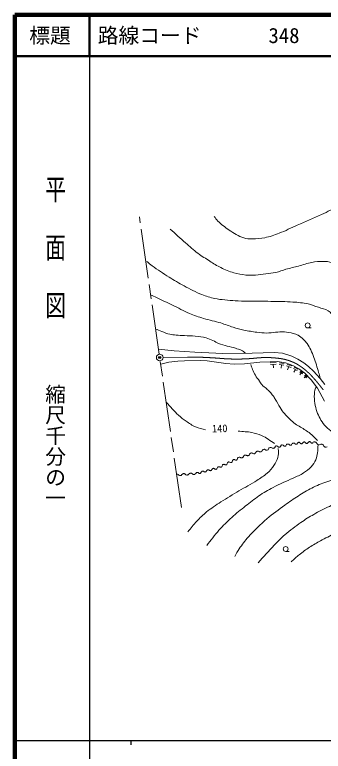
# Model space of a CAD drawing. Units: millimetres, scale not verified. Extents: x 40000 to 680000, y 20000 to 380000.
# Drawn here: x 40000 to 114341, y 202409 to 380000 of the extents above; entities that cross this region are included whole.
import ezdxf
from ezdxf.enums import TextEntityAlignment as Align

# ---------------------------------------------------------------- set-up
doc = ezdxf.new("R2010")
doc.units = ezdxf.units.MM
doc.header["$LTSCALE"] = 1000
doc.header["$PDMODE"] = 32
doc.header["$PDSIZE"] = 500
doc.linetypes.add('CHAIN', pattern=[18.5, 12, -1.5, 3.5, -1.5])
for name, color, linetype, lineweight in [('M-BGD', 7, 'Continuous', 13), ('M-BMK', 2, 'CHAIN', 13), ('M-BMK-SRVR', 3, 'Continuous', 13), ('M-TTL', 2, 'Continuous', 140), ('M-TTL-BAND', 7, 'Continuous', 25), ('M-TTL-LINE', 7, 'Continuous', 50)]:
    doc.layers.add(name, color=color, linetype=linetype, lineweight=lineweight)
doc.layers.add('M-OTRS', color=6, linetype='Continuous')
doc.layers.add('M-TTL-TXT', color=7, linetype='Continuous')
doc.styles.add('@ＭＳ ゴシック', font='')
doc.styles.add('ＭＳ ゴシック', font='')
doc.styles.get('@ＭＳ ゴシック').set_extended_font_data('@MS Gothic')
doc.styles.get('ＭＳ ゴシック').set_extended_font_data('MS Gothic')

# ---------------------------------------------------------------- blocks, each defined once
blk = doc.blocks.new('広葉樹林')
at = {"color": 7, "linetype": 'Continuous', "lineweight": 13}
blk.add_line((0, 0), (1, 0), dxfattribs=at)
blk.add_circle((0, 0.75), 0.75, dxfattribs=at)

msp = doc.modelspace()

# ---------------------------------------------------------------- linework, layer by layer
at = {"layer": 'M-BGD'}
for p, q in [((74641, 299355), (78406, 298935)), ((78406, 298935), (83402, 298616)), ((83402, 298616), (90171, 298340)), ((90171, 298340), (97201, 298423)), ((97201, 298423), (102499, 298547)), ((102499, 298547), (104519, 298370)), ((104519, 298370), (106769, 297661)), ((79295, 296485), (80885, 296586)), ((80885, 296586), (84712, 296626)), ((84712, 296626), (86373, 296535)), ((106769, 297661), (108222, 296988)), ((108222, 296988), (109657, 296084)), ((75167, 295723), (77169, 296232)), ((77169, 296232), (79295, 296485)), ((86373, 296535), (90893, 295941)), ((90893, 295941), (92888, 295759)), ((92888, 295759), (95389, 295840)), ((95389, 295840), (99044, 296225)), ((99044, 296225), (101565, 296306)), ((101565, 296306), (103296, 296397)), ((101580, 296083), (103003, 296165)), ((101597, 295696), (103021, 295779)), ((102309, 295738), (102350, 294836)), ((103296, 296397), (105260, 296042)), ((103754, 295700), (104870, 295512)), ((103817, 296066), (104933, 295878)), ((104312, 295606), (104166, 294754)), ((105260, 296042), (107042, 295415)), ((105501, 295342), (106607, 294977)), ((105635, 295673), (106741, 295308)), ((106054, 295159), (105743, 294386)), ((107042, 295415), (108429, 294615)), ((107349, 295023), (108231, 294517)), ((109657, 296084), (110756, 295199)), ((110756, 295199), (112014, 294029)), ((107198, 294735), (108080, 294229)), ((107639, 294482), (107287, 293809)), ((108429, 294615), (109867, 293552)), ((109001, 293669), (108665, 293140)), ((108678, 293905), (109324, 293434)), ((108821, 294129), (109466, 293659)), ((109867, 293552), (111406, 291932)), ((109983, 293140), (110480, 292615)), ((112014, 294029), (113608, 292328)), ((110081, 292750), (109731, 292452)), ((109832, 293012), (110330, 292488)), ((111406, 291932), (112985, 289937)), ((113608, 292328), (114742, 290875)), ((112985, 289937), (114666, 286849))]:
    msp.add_line(p, q, dxfattribs=at)
for points in [[(110687, 276846), (110759, 276952), (110834, 277015), (110911, 277050), (110989, 277065), (111068, 277060), (111149, 277034), (111231, 276981), (111316, 276884), (111401, 276788), (111483, 276735), (111563, 276709), (111643, 276704), (111721, 276719), (111797, 276754), (111945, 276923)], [(99648, 274894), (99716, 275019), (99796, 275102), (99883, 275159), (99977, 275196), (100075, 275214), (100179, 275212), (100291, 275184), (100415, 275113), (100539, 275043), (100650, 275015), (100754, 275013), (100853, 275031), (100946, 275068), (101033, 275125), (101181, 275333)], [(101181, 275333), (101249, 275458), (101329, 275540), (101416, 275598), (101509, 275634), (101608, 275652), (101712, 275650), (101824, 275622), (101947, 275552), (102071, 275481), (102183, 275454), (102287, 275451), (102386, 275469), (102479, 275506), (102566, 275563), (102714, 275771)], [(102714, 275771), (102782, 275886), (102858, 275957), (102938, 276002), (103021, 276026), (103108, 276031), (103199, 276014), (103294, 275972), (103396, 275886), (103498, 275800), (103593, 275758), (103683, 275742), (103770, 275747), (103854, 275771), (103934, 275816), (104078, 276001)], [(104078, 276001), (104146, 276116), (104222, 276187), (104302, 276232), (104386, 276256), (104473, 276261), (104563, 276245), (104658, 276203), (104760, 276117), (104862, 276031), (104957, 275988), (105048, 275972), (105134, 275977), (105218, 276001), (105298, 276046), (105442, 276232)], [(105442, 276232), (105511, 276346), (105586, 276418), (105666, 276462), (105750, 276487), (105837, 276491), (105927, 276475), (106022, 276433), (106124, 276347), (106227, 276261), (106321, 276219), (106412, 276203), (106499, 276207), (106582, 276231), (106663, 276276), (106807, 276462)], [(106807, 276462), (106875, 276577), (106951, 276648), (107031, 276693), (107114, 276717), (107201, 276722), (107292, 276706), (107387, 276663), (107489, 276577), (107591, 276491), (107686, 276449), (107776, 276433), (107863, 276438), (107947, 276462), (108027, 276507), (108171, 276692)], [(108171, 276692), (108243, 276799), (108318, 276861), (108395, 276897), (108473, 276911), (108552, 276906), (108633, 276880), (108715, 276828), (108800, 276731), (108885, 276634), (108967, 276582), (109047, 276555), (109127, 276550), (109205, 276565), (109281, 276601), (109429, 276769)], [(109429, 276769), (109501, 276876), (109576, 276938), (109653, 276973), (109731, 276988), (109810, 276983), (109891, 276957), (109973, 276904), (110058, 276808), (110143, 276711), (110225, 276658), (110305, 276632), (110385, 276627), (110463, 276642), (110539, 276677), (110687, 276846)], [(111945, 276923), (112082, 276984), (112204, 277003), (112318, 276996), (112426, 276970), (112527, 276926), (112621, 276861), (112706, 276771), (112778, 276639), (112849, 276508), (112934, 276418), (113029, 276353), (113130, 276308), (113237, 276282), (113351, 276276), (113610, 276356)], [(113610, 276356), (113747, 276417), (113870, 276436), (113984, 276430), (114091, 276403), (114192, 276359), (114286, 276294), (114372, 276204), (114443, 276072), (114514, 275941), (114600, 275851), (114694, 275786), (114795, 275741), (114902, 275715), (115016, 275709), (115276, 275789)], [(95121, 273485), (95178, 273614), (95250, 273702), (95331, 273764), (95419, 273806), (95513, 273830), (95615, 273834), (95726, 273814), (95852, 273751), (95978, 273689), (96089, 273668), (96191, 273672), (96286, 273696), (96374, 273739), (96455, 273801), (96583, 274017)], [(96583, 274017), (96651, 274142), (96731, 274225), (96818, 274282), (96911, 274319), (97010, 274337), (97114, 274335), (97226, 274307), (97349, 274236), (97473, 274166), (97585, 274138), (97689, 274136), (97788, 274154), (97881, 274190), (97968, 274248), (98116, 274456)], [(98116, 274456), (98184, 274581), (98264, 274663), (98351, 274721), (98444, 274757), (98542, 274775), (98647, 274773), (98758, 274745), (98882, 274675), (99006, 274604), (99117, 274577), (99222, 274574), (99320, 274592), (99413, 274629), (99501, 274686), (99648, 274894)], [(90005, 271240), (90038, 271367), (90090, 271455), (90153, 271519), (90225, 271564), (90305, 271590), (90394, 271598), (90495, 271582), (90614, 271525), (90734, 271469), (90834, 271453), (90924, 271460), (91004, 271487), (91076, 271532), (91139, 271596), (91223, 271811)], [(91223, 271811), (91256, 271939), (91308, 272027), (91371, 272090), (91443, 272135), (91523, 272162), (91613, 272170), (91713, 272153), (91832, 272097), (91952, 272040), (92052, 272024), (92142, 272032), (92222, 272059), (92294, 272103), (92357, 272167), (92442, 272383)], [(92442, 272383), (92474, 272510), (92526, 272598), (92589, 272662), (92661, 272706), (92741, 272733), (92831, 272741), (92931, 272725), (93051, 272668), (93170, 272612), (93271, 272595), (93360, 272603), (93440, 272630), (93512, 272675), (93575, 272738), (93660, 272954)], [(93660, 272954), (93716, 273083), (93788, 273170), (93869, 273232), (93957, 273275), (94051, 273299), (94153, 273303), (94264, 273282), (94391, 273220), (94517, 273157), (94628, 273136), (94730, 273141), (94824, 273165), (94912, 273207), (94993, 273269), (95121, 273485)], [(84920, 269698), (84976, 269817), (85043, 269893), (85116, 269943), (85194, 269973), (85277, 269984), (85365, 269974), (85459, 269938), (85565, 269860), (85670, 269781), (85765, 269746), (85853, 269736), (85936, 269747), (86014, 269776), (86087, 269827), (86209, 270022)], [(86209, 270022), (86265, 270140), (86332, 270216), (86405, 270267), (86483, 270296), (86566, 270307), (86654, 270297), (86748, 270262), (86854, 270183), (86959, 270105), (87054, 270069), (87142, 270059), (87225, 270070), (87303, 270100), (87376, 270150), (87498, 270345)], [(87498, 270345), (87554, 270464), (87621, 270540), (87694, 270590), (87772, 270620), (87855, 270630), (87943, 270621), (88037, 270585), (88143, 270507), (88248, 270428), (88343, 270393), (88431, 270383), (88514, 270393), (88592, 270423), (88665, 270473), (88787, 270668)], [(88787, 270668), (88820, 270796), (88872, 270884), (88935, 270948), (89007, 270992), (89087, 271019), (89176, 271027), (89277, 271010), (89396, 270954), (89516, 270898), (89616, 270881), (89705, 270889), (89786, 270916), (89858, 270960), (89921, 271024), (90005, 271240)], [(79006, 269215), (79019, 269217), (79125, 269215), (79231, 269193), (79340, 269143), (79453, 269050), (79565, 268957), (79674, 268907), (79781, 268885), (79886, 268883), (79990, 268901), (80092, 268940), (80288, 269115)], [(80288, 269115), (80385, 269225), (80485, 269290), (80587, 269329), (80691, 269347), (80796, 269345), (80903, 269322), (81012, 269273), (81124, 269180), (81236, 269087), (81345, 269037), (81452, 269015), (81557, 269013), (81661, 269031), (81763, 269070), (81960, 269245)], [(81960, 269245), (82056, 269354), (82156, 269420), (82258, 269459), (82362, 269477), (82467, 269475), (82574, 269452), (82683, 269403), (82795, 269310), (82908, 269217), (83017, 269167), (83124, 269145), (83229, 269143), (83333, 269161), (83435, 269200), (83631, 269375)], [(83631, 269375), (83687, 269494), (83754, 269570), (83827, 269620), (83905, 269650), (83988, 269660), (84076, 269651), (84170, 269615), (84276, 269537), (84381, 269458), (84476, 269422), (84564, 269413), (84647, 269423), (84725, 269453), (84798, 269503), (84920, 269698)]]:
    msp.add_lwpolyline(points, dxfattribs=at)
for points, knots in [([(152182, 280588), (150569, 281983), (148952, 283372), (147345, 284774), (145468, 286410), (143507, 287958), (141732, 289704), (140866, 290556), (140049, 291459), (139283, 292401), (138550, 293303), (137896, 294267), (137236, 295223), (136541, 296230), (135844, 297239), (135221, 298293), (134524, 299471), (133841, 300664), (133298, 301921), (132675, 303364), (132278, 304895), (131779, 306386), (131317, 307768), (130802, 309135), (130415, 310540), (130201, 311316), (129973, 312097), (129888, 312897), (129745, 314233), (129860, 315585), (129919, 316928), (129987, 318482), (130146, 320030), (130291, 321579), (130390, 322645), (130570, 323704), (130632, 324773), (130692, 325804), (130763, 326845), (130663, 327873), (130604, 328483), (130520, 329104), (130291, 329672), (129921, 330589), (129398, 331472), (128709, 332183), (128093, 332820), (127322, 333321), (126508, 333672), (125720, 334011), (124849, 334136), (123996, 334230), (123246, 334312), (122486, 334283), (121733, 334230), (120556, 334147), (119363, 334058), (118229, 333734), (116730, 333305), (115377, 332471), (113950, 331842), (111998, 330982), (110041, 330133), (108090, 329269), (106630, 328622), (105211, 327880), (103718, 327315), (102584, 326886), (101434, 326468), (100245, 326230), (99258, 326032), (98244, 325937), (97237, 325951), (96550, 325961), (95847, 325993), (95191, 326199), (93929, 326595), (92791, 327331), (91687, 328059), (90712, 328703), (89797, 329447), (88959, 330261), (88617, 330593), (88339, 330984), (88028, 331346)], [0, 0, 0, 0, 1, 1, 1, 2, 2, 2, 3, 3, 3, 4, 4, 4, 5, 5, 5, 6, 6, 6, 7, 7, 7, 8, 8, 8, 9, 9, 9, 10, 10, 10, 11, 11, 11, 12, 12, 12, 13, 13, 13, 14, 14, 14, 15, 15, 15, 16, 16, 16, 17, 17, 17, 18, 18, 18, 19, 19, 19, 20, 20, 20, 21, 21, 21, 22, 22, 22, 23, 23, 23, 24, 24, 24, 25, 25, 25, 26, 26, 26, 27, 27, 27, 28, 28, 28, 28]), ([(149598, 273266), (149226, 273822), (148865, 274383), (148484, 274932), (148161, 275399), (147839, 275866), (147491, 276315), (147281, 276584), (147074, 276857), (146833, 277099), (146310, 277626), (145707, 278065), (145137, 278541), (144611, 278981), (144090, 279430), (143546, 279848), (142856, 280379), (142131, 280864), (141424, 281372), (140692, 281900), (139928, 282387), (139228, 282956), (138622, 283449), (138053, 283986), (137499, 284535), (136653, 285373), (135871, 286272), (135067, 287150), (134544, 287722), (133993, 288270), (133511, 288876), (132991, 289530), (132527, 290228), (132073, 290929), (131473, 291854), (130924, 292811), (130373, 293766), (129870, 294638), (129381, 295518), (128909, 296407), (128114, 297905), (127319, 299405), (126608, 300944), (126120, 301999), (125703, 303085), (125261, 304160), (124631, 305693), (124012, 307231), (123400, 308771), (122751, 310402), (122102, 312033), (121478, 313674), (121151, 314534), (120953, 315450), (120523, 316263), (120176, 316920), (119714, 317517), (119229, 318080), (118676, 318722), (118104, 319376), (117399, 319845), (117114, 320034), (116786, 320159), (116457, 320250), (115766, 320442), (115043, 320524), (114326, 320538), (113403, 320556), (112476, 320443), (111567, 320277), (110483, 320078), (109443, 319685), (108377, 319401), (107372, 319132), (106358, 318900), (105357, 318616), (104532, 318382), (103736, 318045), (102899, 317858), (102113, 317682), (101305, 317624), (100507, 317518), (99671, 317406), (98838, 317249), (97996, 317204), (97230, 317163), (96458, 317166), (95695, 317243), (94707, 317344), (93721, 317517), (92767, 317792), (91695, 318101), (90656, 318531), (89655, 319021), (88741, 319469), (87890, 320038), (87027, 320577), (86049, 321188), (85062, 321791), (84138, 322480), (83100, 323252), (82138, 324123), (81163, 324973), (79914, 326063), (78707, 327200), (77479, 328314)], [0, 0, 0, 0, 1, 1, 1, 2, 2, 2, 3, 3, 3, 4, 4, 4, 5, 5, 5, 6, 6, 6, 7, 7, 7, 8, 8, 8, 9, 9, 9, 10, 10, 10, 11, 11, 11, 12, 12, 12, 13, 13, 13, 14, 14, 14, 15, 15, 15, 16, 16, 16, 17, 17, 17, 18, 18, 18, 19, 19, 19, 20, 20, 20, 21, 21, 21, 22, 22, 22, 23, 23, 23, 24, 24, 24, 25, 25, 25, 26, 26, 26, 27, 27, 27, 28, 28, 28, 29, 29, 29, 30, 30, 30, 31, 31, 31, 32, 32, 32, 33, 33, 33, 34, 34, 34, 35, 35, 35, 35]), ([(131992, 280555), (131749, 280816), (131537, 281109), (131263, 281337), (130617, 281874), (129819, 282201), (129134, 282689), (128470, 283162), (127799, 283639), (127220, 284213), (126785, 284644), (126440, 285158), (126062, 285640), (125701, 286099), (125313, 286541), (125004, 287036), (124349, 288084), (123853, 289224), (123330, 290344), (122877, 291315), (122466, 292306), (122062, 293299), (121578, 294486), (121139, 295691), (120676, 296887), (120204, 298108), (119709, 299320), (119257, 300548), (118898, 301526), (118565, 302514), (118228, 303500), (117894, 304474), (117678, 305494), (117244, 306428), (117015, 306922), (116745, 307405), (116397, 307824), (116142, 308132), (115848, 308420), (115505, 308625), (114795, 309050), (113954, 309204), (113171, 309471), (112345, 309754), (111530, 310083), (110677, 310272), (109484, 310536), (108258, 310635), (107040, 310730), (105267, 310868), (103486, 310856), (101708, 310890), (99825, 310926), (97941, 310898), (96057, 310936), (95088, 310955), (94119, 310973), (93151, 311027), (92303, 311075), (91456, 311140), (90612, 311233), (89793, 311324), (88968, 311397), (88164, 311576), (87127, 311807), (86108, 312126), (85120, 312514), (83638, 313098), (82223, 313844), (80819, 314597), (79578, 315262), (78373, 315997), (77181, 316747), (75799, 317617), (74420, 318498), (73108, 319470), (72673, 319793), (72270, 320157), (71851, 320500)], [0, 0, 0, 0, 1, 1, 1, 2, 2, 2, 3, 3, 3, 4, 4, 4, 5, 5, 5, 6, 6, 6, 7, 7, 7, 8, 8, 8, 9, 9, 9, 10, 10, 10, 11, 11, 11, 12, 12, 12, 13, 13, 13, 14, 14, 14, 15, 15, 15, 16, 16, 16, 17, 17, 17, 18, 18, 18, 19, 19, 19, 20, 20, 20, 21, 21, 21, 22, 22, 22, 23, 23, 23, 24, 24, 24, 25, 25, 25, 26, 26, 26, 26]), ([(113590, 292347), (113471, 292820), (113366, 293296), (113233, 293764), (112886, 294978), (112513, 296186), (112080, 297372), (111856, 297983), (111624, 298593), (111334, 299176), (111074, 299701), (110784, 300215), (110445, 300693), (110184, 301061), (109895, 301413), (109569, 301726), (109186, 302094), (108777, 302446), (108314, 302706), (107941, 302917), (107525, 303050), (107111, 303164), (106412, 303357), (105692, 303497), (104967, 303543), (104257, 303588), (103546, 303487), (102836, 303438), (102133, 303391), (101435, 303259), (100731, 303255), (99927, 303251), (99124, 303339), (98325, 303438), (97285, 303568), (96251, 303752), (95227, 303975), (94355, 304164), (93492, 304396), (92638, 304654), (91637, 304957), (90671, 305371), (89670, 305674), (88294, 306091), (86873, 306348), (85500, 306772), (84346, 307129), (83200, 307518), (82087, 307988), (80696, 308576), (79383, 309334), (78021, 309989), (76745, 310602), (75455, 311183), (74177, 311793), (73696, 312023), (73218, 312259), (72739, 312491)], [0, 0, 0, 0, 1, 1, 1, 2, 2, 2, 3, 3, 3, 4, 4, 4, 5, 5, 5, 6, 6, 6, 7, 7, 7, 8, 8, 8, 9, 9, 9, 10, 10, 10, 11, 11, 11, 12, 12, 12, 13, 13, 13, 14, 14, 14, 15, 15, 15, 16, 16, 16, 17, 17, 17, 18, 18, 18, 19, 19, 19, 19]), ([(95657, 298405), (95292, 298637), (94951, 298910), (94563, 299100), (94127, 299312), (93656, 299443), (93193, 299586), (92537, 299789), (91864, 299927), (91203, 300112), (90491, 300310), (89758, 300455), (89074, 300736), (88616, 300924), (88216, 301233), (87767, 301442), (87227, 301693), (86680, 301938), (86106, 302096), (85259, 302328), (84379, 302426), (83505, 302514), (82645, 302600), (81778, 302568), (80916, 302619), (80231, 302659), (79546, 302710), (78863, 302775), (78365, 302823), (77860, 302834), (77373, 302945), (76698, 303099), (76059, 303382), (75412, 303625), (74915, 303811), (74426, 304016), (73937, 304218)], [0, 0, 0, 0, 1, 1, 1, 2, 2, 2, 3, 3, 3, 4, 4, 4, 5, 5, 5, 6, 6, 6, 7, 7, 7, 8, 8, 8, 9, 9, 9, 10, 10, 10, 11, 11, 11, 12, 12, 12, 12]), ([(112959, 277327), (112367, 277898), (111822, 278524), (111181, 279040), (110462, 279620), (109660, 280089), (108880, 280583), (108464, 280847), (108011, 281053), (107612, 281341), (107131, 281689), (106697, 282098), (106265, 282505), (105819, 282926), (105377, 283355), (104984, 283825), (104605, 284278), (104271, 284767), (103951, 285264), (103529, 285919), (103192, 286624), (102787, 287290), (102616, 287573), (102447, 287860), (102251, 288127), (102014, 288452), (101756, 288762), (101480, 289055), (101218, 289333), (100926, 289582), (100643, 289840), (100278, 290172), (99858, 290449), (99532, 290820), (99306, 291077), (99151, 291388), (98957, 291670), (98634, 292139), (98267, 292579), (97976, 293069), (97710, 293516), (97477, 293985), (97283, 294468), (97125, 294862), (97030, 295278), (96904, 295684)], [0, 0, 0, 0, 1, 1, 1, 2, 2, 2, 3, 3, 3, 4, 4, 4, 5, 5, 5, 6, 6, 6, 7, 7, 7, 8, 8, 8, 9, 9, 9, 10, 10, 10, 11, 11, 11, 12, 12, 12, 13, 13, 13, 14, 14, 14, 15, 15, 15, 15]), ([(126738, 271235), (126583, 271498), (126470, 271791), (126273, 272023), (125897, 272466), (125393, 272783), (124936, 273142), (124175, 273740), (123376, 274289), (122597, 274862), (121468, 275693), (120340, 276526), (119211, 277356), (118327, 278006), (117411, 278613), (116556, 279301), (116009, 279742), (115458, 280184), (114978, 280697), (114535, 281168), (114133, 281682), (113788, 282230), (113470, 282735), (113207, 283276), (112987, 283831), (112741, 284453), (112545, 285098), (112415, 285753), (112270, 286483), (112173, 287229), (112186, 287972), (112199, 288643), (112245, 289331), (112467, 289964), (112513, 290095), (112609, 290203), (112680, 290322)], [0, 0, 0, 0, 1, 1, 1, 2, 2, 2, 3, 3, 3, 4, 4, 4, 5, 5, 5, 6, 6, 6, 7, 7, 7, 8, 8, 8, 9, 9, 9, 10, 10, 10, 11, 11, 11, 12, 12, 12, 12]), ([(85980, 279877), (85180, 280121), (84342, 280267), (83578, 280609), (82763, 280975), (82024, 281496), (81290, 282005), (80661, 282442), (80049, 282908), (79482, 283424), (78413, 284397), (77476, 285506), (76493, 286567)], [0, 0, 0, 0, 1, 1, 1, 2, 2, 2, 3, 3, 3, 4, 4, 4, 4]), ([(102619, 276598), (101578, 277248), (100613, 278040), (99495, 278547), (98740, 278889), (97928, 279103), (97115, 279266), (96048, 279479), (94949, 279486), (93866, 279596)], [0, 0, 0, 0, 1, 1, 1, 2, 2, 2, 3, 3, 3, 3]), ([(81708, 255316), (82423, 256166), (83089, 257059), (83852, 257865), (84600, 258656), (85388, 259413), (86232, 260101), (87322, 260990), (88506, 261761), (89683, 262533), (91100, 263461), (92571, 264304), (94024, 265174), (95460, 266034), (96944, 266816), (98351, 267723), (99198, 268269), (100075, 268787), (100822, 269462), (101434, 270015), (101988, 270644), (102444, 271332), (102838, 271927), (103191, 272567), (103385, 273254), (103546, 273822), (103612, 274430), (103555, 275019), (103543, 275141), (103485, 275254), (103450, 275372)], [0, 0, 0, 0, 1, 1, 1, 2, 2, 2, 3, 3, 3, 4, 4, 4, 5, 5, 5, 6, 6, 6, 7, 7, 7, 8, 8, 8, 9, 9, 9, 10, 10, 10, 10]), ([(86276, 252031), (87252, 253251), (88162, 254527), (89204, 255691), (90183, 256784), (91233, 257814), (92316, 258803), (93372, 259767), (94492, 260659), (95611, 261549), (96655, 262379), (97695, 263220), (98801, 263967), (99917, 264722), (101075, 265416), (102266, 266046), (103823, 266871), (105474, 267507), (107064, 268269), (107915, 268676), (108804, 269018), (109600, 269524), (110268, 269948), (110930, 270411), (111457, 271001), (111906, 271504), (112264, 272095), (112529, 272714), (112758, 273247), (112867, 273828), (112960, 274401), (113064, 275034), (113054, 275680), (113101, 276320)], [0, 0, 0, 0, 1, 1, 1, 2, 2, 2, 3, 3, 3, 4, 4, 4, 5, 5, 5, 6, 6, 6, 7, 7, 7, 8, 8, 8, 9, 9, 9, 10, 10, 10, 11, 11, 11, 11]), ([(93036, 249379), (93387, 249997), (93694, 250642), (94088, 251233), (94758, 252236), (95505, 253192), (96308, 254093), (97693, 255647), (99197, 257098), (100769, 258463), (102141, 259653), (103621, 260717), (105094, 261780), (106140, 262536), (107205, 263266), (108297, 263954), (109373, 264631), (110454, 265308), (111592, 265876), (112754, 266456), (113953, 266971), (115184, 267386), (116490, 267826), (117849, 268090), (119188, 268415), (120381, 268706), (121582, 268968), (122780, 269239), (123291, 269355), (123819, 269409), (124313, 269582), (124689, 269715), (125030, 269933), (125388, 270109)], [0, 0, 0, 0, 1, 1, 1, 2, 2, 2, 3, 3, 3, 4, 4, 4, 5, 5, 5, 6, 6, 6, 7, 7, 7, 8, 8, 8, 9, 9, 9, 10, 10, 10, 11, 11, 11, 11]), ([(98668, 247874), (99942, 249278), (101170, 250724), (102489, 252084), (103338, 252959), (104197, 253828), (105120, 254624), (106344, 255678), (107638, 256652), (108964, 257575), (109962, 258271), (110995, 258918), (112053, 259520), (113289, 260224), (114570, 260847), (115851, 261465), (116914, 261978), (117963, 262536), (119077, 262929), (121008, 263611), (123020, 264048), (125026, 264462), (126575, 264782), (128137, 265097), (129716, 265194), (130935, 265270), (132158, 265148), (133377, 265080), (134508, 265017), (135633, 264876), (136763, 264805), (137464, 264762), (138167, 264682), (138868, 264714), (139206, 264730), (139552, 264747), (139875, 264851), (140278, 264981), (140655, 265196), (140996, 265446), (141119, 265537), (141214, 265661), (141323, 265769)], [0, 0, 0, 0, 1, 1, 1, 2, 2, 2, 3, 3, 3, 4, 4, 4, 5, 5, 5, 6, 6, 6, 7, 7, 7, 8, 8, 8, 9, 9, 9, 10, 10, 10, 11, 11, 11, 12, 12, 12, 13, 13, 13, 14, 14, 14, 14]), ([(106610, 248087), (107251, 248661), (107861, 249272), (108534, 249808), (109342, 250453), (110200, 251034), (111065, 251600), (111912, 252155), (112780, 252681), (113667, 253170), (114808, 253799), (116001, 254327), (117160, 254921), (118130, 255419), (119059, 255998), (120056, 256440), (121058, 256885), (122100, 257236), (123144, 257574), (124034, 257862), (124939, 258107), (125847, 258333), (126933, 258605), (128023, 258866), (129127, 259052), (130005, 259200), (130893, 259285), (131780, 259366), (133312, 259505), (134848, 259620), (136387, 259660), (138663, 259718), (140942, 259660), (143218, 259573), (144532, 259522), (145854, 259510), (147156, 259320), (148750, 259087), (150347, 258776), (151864, 258237), (152966, 257845), (153976, 257229), (155013, 256687), (155827, 256262), (156628, 255812), (157423, 255351), (157795, 255135), (158133, 254858), (158526, 254683), (159035, 254456), (159579, 254306), (160126, 254197), (160498, 254123), (160880, 254080), (161260, 254085), (161525, 254089), (161786, 254153), (162050, 254187)], [0, 0, 0, 0, 1, 1, 1, 2, 2, 2, 3, 3, 3, 4, 4, 4, 5, 5, 5, 6, 6, 6, 7, 7, 7, 8, 8, 8, 9, 9, 9, 10, 10, 10, 11, 11, 11, 12, 12, 12, 13, 13, 13, 14, 14, 14, 15, 15, 15, 16, 16, 16, 17, 17, 17, 18, 18, 18, 19, 19, 19, 19])]:
    msp.add_open_spline(points, degree=3, knots=knots, dxfattribs=at)
at = {"layer": 'M-BMK'}
for p, q in [((74816, 298149), (70025, 331232)), ((75730, 297371), (81656, 297469)), ((80164, 261217), (75045, 296566))]:
    msp.add_line(p, q, dxfattribs=at)
for centre, radius, start, end in [((81374, 194287), 103182, 85.58612, 89.84325), ((93475, 342598), 45625, 264.76834, 275.83728), ((100591, 274862), 22484, 83.1714, 96.32163), ((102194, 285039), 12195, 61.85152, 84.96639), ((99690, 281836), 16215, 42.7171, 59.38569), ((83792, 267069), 37913, 36.31571, 42.81555)]:
    msp.add_arc(centre, radius, start, end, dxfattribs=at)
at = {"layer": 'M-BMK-SRVR'}
msp.add_circle((74930, 297357), 800, dxfattribs=at)
at = {"layer": 'M-OTRS'}
msp.add_point((74930, 297357), dxfattribs=at)
at = {"layer": 'M-TTL'}
for p, q in [((40000, 380000), (40000, 20000)), ((680000, 380000), (40000, 380000))]:
    msp.add_line(p, q, dxfattribs=at)
at = {"layer": 'M-TTL-BAND'}
for p, q in [((58000, 370000), (58000, 20000)), ((40000, 205000), (579000, 205000)), ((68000, 205000), (68000, 204000))]:
    msp.add_line(p, q, dxfattribs=at)
at = {"layer": 'M-TTL-LINE'}
for p, q in [((58000, 380000), (58000, 370000)), ((40000, 370000), (680000, 370000))]:
    msp.add_line(p, q, dxfattribs=at)

# ---------------------------------------------------------------- block references
at = {"layer": 'M-BGD', "xscale": 800, "yscale": 800}
for p in [(110588, 304491), (105287, 250584)]:
    msp.add_blockref('広葉樹林', p, dxfattribs=at)

# ---------------------------------------------------------------- texts
at = {"layer": 'M-BGD', "style": 'ＭＳ ゴシック'}
msp.add_text('140', height=1833, rotation=1.603, dxfattribs=at).set_placement((87561, 278728), align=Align.BOTTOM_LEFT)
at = {"layer": 'M-TTL-BAND', "style": '@ＭＳ ゴシック', "width": 1.4}
msp.add_text('平  面  図', height=3666, rotation=270, dxfattribs=at).set_placement((49777, 306475), align=Align.MIDDLE_RIGHT)
at = {"layer": 'M-TTL-BAND', "style": '@ＭＳ ゴシック'}
msp.add_text('縮尺千分の一', height=3666, rotation=270, dxfattribs=at).set_placement((49777, 261030), align=Align.MIDDLE_RIGHT)
at = {"layer": 'M-TTL-TXT', "style": 'ＭＳ ゴシック'}
msp.add_text('標題', height=3666, dxfattribs=at).set_placement((48500, 375000), align=Align.MIDDLE_CENTER)
for s, p in [('路線コード', (60000, 375000)), ('348', (101142, 375000))]:
    msp.add_text(s, height=3666, dxfattribs=at).set_placement(p, align=Align.MIDDLE_LEFT)

doc.saveas('drawing.dxf')
